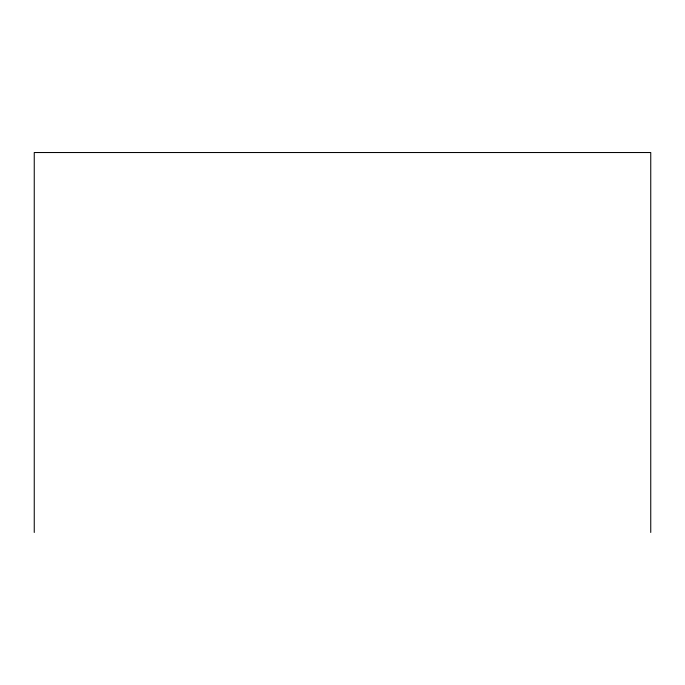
<?xml version="1.0" encoding="UTF-8"?>
<svg xmlns="http://www.w3.org/2000/svg" width="685" height="685" viewBox="0 0 685 685"><rect width="100%" height="100%" fill="white"/><g stroke="black" fill="none" stroke-linecap="round" stroke-linejoin="round"><path stroke-width="1.03" d="M650.75 532.468L650.75 152.532L34.25 152.532L34.25 532.468"/></g></svg>
